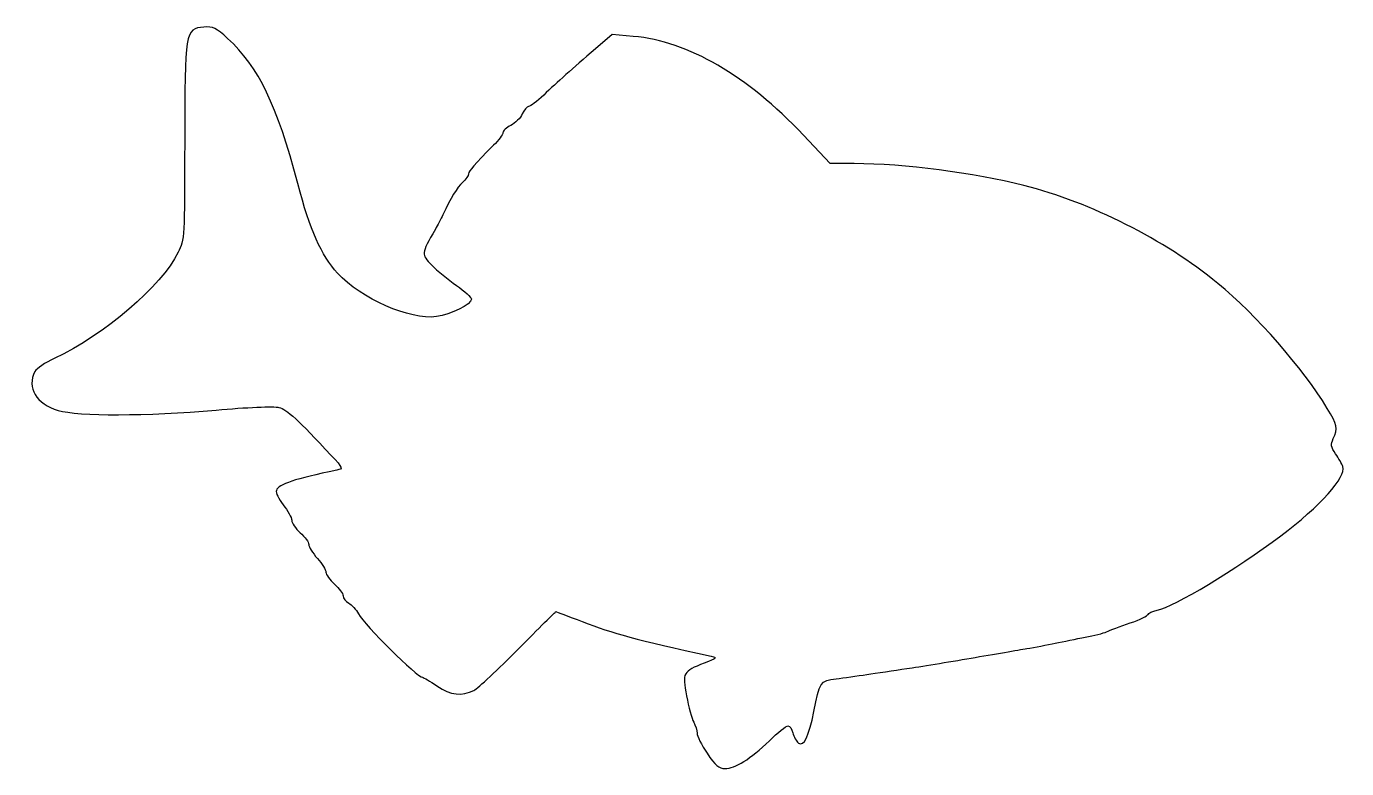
# Model space of a CAD drawing. Header units: centimetres. Extents: x -6.1 to 6.1, y -3.8 to 3.
import ezdxf

# ---------------------------------------------------------------- set-up
doc = ezdxf.new("R2010")
doc.units = ezdxf.units.CM
doc.header["$MEASUREMENT"] = 0
doc.layers.add('Layer 1', color=7, linetype='Continuous')

msp = doc.modelspace()

# ---------------------------------------------------------------- linework, layer by layer
at = {"layer": 'Layer 1'}
msp.add_open_spline([(0.18662, -3.70804), (0.13491, -3.63014), (0.0926, -3.54601), (0.0926, -3.52109), (0.0926, -3.52109), (0.0926, -3.49618), (0.07878, -3.44996), (0.06189, -3.4184), (0.06189, -3.4184), (0.04499, -3.38683), (0.01532, -3.27781), (-0.00405, -3.17614), (-0.00405, -3.17614), (-0.04529, -2.95972), (-0.03929, -2.94865), (0.16035, -2.87248), (0.16035, -2.87248), (0.27747, -2.82779), (0.28417, -2.8211), (0.2249, -2.80802), (0.2249, -2.80802), (-0.48164, -2.65218), (-0.68001, -2.59884), (-0.9711, -2.48642), (-0.9711, -2.48642), (-1.10204, -2.43585), (-1.21194, -2.39448), (-1.21533, -2.39448), (-1.21533, -2.39448), (-1.21872, -2.39448), (-1.37528, -2.55023), (-1.56324, -2.74059), (-1.56324, -2.74059), (-1.75121, -2.93094), (-1.93715, -3.10358), (-1.97645, -3.12423), (-1.97645, -3.12423), (-2.08626, -3.18193), (-2.19013, -3.16935), (-2.31774, -3.08288), (-2.31774, -3.08288), (-2.38177, -3.03949), (-2.4416, -3.00377), (-2.45068, -3.0035), (-2.45068, -3.0035), (-2.50158, -3.00202), (-2.99093, -2.51752), (-3.04496, -2.41511), (-3.04496, -2.41511), (-3.06585, -2.37552), (-3.10663, -2.33045), (-3.13559, -2.31496), (-3.13559, -2.31496), (-3.16454, -2.29946), (-3.18823, -2.26944), (-3.18823, -2.24823), (-3.18823, -2.24823), (-3.18823, -2.22703), (-3.22395, -2.17785), (-3.2676, -2.13896), (-3.2676, -2.13896), (-3.31126, -2.10006), (-3.34698, -2.05094), (-3.34698, -2.0298), (-3.34698, -2.0298), (-3.34698, -2.00866), (-3.3827, -1.95068), (-3.42635, -1.90096), (-3.42635, -1.90096), (-3.47001, -1.85124), (-3.50573, -1.7932), (-3.50573, -1.77199), (-3.50573, -1.77199), (-3.50573, -1.75078), (-3.54145, -1.7016), (-3.5851, -1.66271), (-3.5851, -1.66271), (-3.62876, -1.62381), (-3.66448, -1.57178), (-3.66448, -1.54708), (-3.66448, -1.54708), (-3.66448, -1.52238), (-3.69952, -1.45808), (-3.74235, -1.40418), (-3.74235, -1.40418), (-3.78518, -1.35029), (-3.81403, -1.29004), (-3.80646, -1.27031), (-3.80646, -1.27031), (-3.7844, -1.21284), (-3.63544, -1.16289), (-3.24548, -1.0822), (-3.24548, -1.0822), (-3.18571, -1.06983), (-3.18747, -1.0653), (-3.29839, -0.94571), (-3.29839, -0.94571), (-3.60176, -0.61865), (-3.71067, -0.51863), (-3.7833, -0.50041), (-3.7833, -0.50041), (-3.8265, -0.48956), (-4.08831, -0.50068), (-4.36509, -0.5251), (-4.36509, -0.5251), (-5.00942, -0.58196), (-5.64296, -0.58347), (-5.82781, -0.52857), (-5.82781, -0.52857), (-6.03292, -0.46766), (-6.12349, -0.31727), (-6.04424, -0.16919), (-6.04424, -0.16919), (-6.02886, -0.14047), (-5.9485, -0.08527), (-5.86564, -0.04654), (-5.86564, -0.04654), (-5.39611, 0.17297), (-4.87189, 0.62156), (-4.71658, 0.93674), (-4.71658, 0.93674), (-4.65791, 1.05581), (-4.65666, 1.07697), (-4.65645, 1.95792), (-4.65645, 1.95792), (-4.65621, 2.98478), (-4.65201, 3.01), (-4.47896, 3.0244), (-4.47896, 3.0244), (-4.39489, 3.03139), (-4.36355, 3.01646), (-4.258, 2.91917), (-4.258, 2.91917), (-3.9695, 2.65324), (-3.80208, 2.30667), (-3.6083, 1.57427), (-3.6083, 1.57427), (-3.49342, 1.14006), (-3.39111, 0.90995), (-3.2389, 0.74341), (-3.2389, 0.74341), (-3.02203, 0.50613), (-2.56825, 0.30697), (-2.32152, 0.34079), (-2.32152, 0.34079), (-2.19117, 0.35866), (-1.9976, 0.4557), (-1.9976, 0.50318), (-1.9976, 0.50318), (-1.9976, 0.51991), (-2.06029, 0.57677), (-2.13691, 0.62954), (-2.13691, 0.62954), (-2.21352, 0.68231), (-2.31697, 0.76754), (-2.3668, 0.81895), (-2.3668, 0.81895), (-2.46609, 0.92139), (-2.46657, 0.91673), (-2.3323, 1.15094), (-2.3323, 1.15094), (-2.31144, 1.18732), (-2.28056, 1.24685), (-2.26367, 1.28323), (-2.26367, 1.28323), (-2.18904, 1.444), (-2.13169, 1.53814), (-2.07984, 1.58499), (-2.07984, 1.58499), (-2.04916, 1.61271), (-2.02406, 1.6483), (-2.02406, 1.66408), (-2.02406, 1.66408), (-2.02406, 1.69177), (-1.9749, 1.74807), (-1.79255, 1.92918), (-1.79255, 1.92918), (-1.74526, 1.97616), (-1.70656, 2.02832), (-1.70656, 2.04511), (-1.70656, 2.04511), (-1.70656, 2.06189), (-1.67316, 2.09289), (-1.63234, 2.114), (-1.63234, 2.114), (-1.59152, 2.13511), (-1.54415, 2.18304), (-1.52707, 2.22052), (-1.52707, 2.22052), (-1.51, 2.25799), (-1.4834, 2.28865), (-1.46796, 2.28865), (-1.46796, 2.28865), (-1.45252, 2.28865), (-1.38975, 2.33627), (-1.32848, 2.39448), (-1.32848, 2.39448), (-1.19922, 2.51728), (-1.06787, 2.63463), (-0.84936, 2.82251), (-0.84936, 2.82251), (-0.84936, 2.82251), (-0.69331, 2.95669), (-0.69331, 2.95669), (-0.69331, 2.95669), (-0.69331, 2.95669), (-0.4978, 2.93898), (-0.4978, 2.93898), (-0.4978, 2.93898), (0.01169, 2.89281), (0.55821, 2.57546), (1.07906, 2.02332), (1.07906, 2.02332), (1.07906, 2.02332), (1.32796, 1.75948), (1.32796, 1.75948), (1.32796, 1.75948), (1.32796, 1.75948), (1.55033, 1.75894), (1.55033, 1.75894), (1.55033, 1.75894), (2.00937, 1.75782), (2.66183, 1.67395), (3.12208, 1.55692), (3.12208, 1.55692), (3.74597, 1.39827), (4.42165, 1.05691), (4.92125, 0.64795), (4.92125, 0.64795), (5.27548, 0.35799), (5.70776, -0.1358), (5.93472, -0.50972), (5.93472, -0.50972), (6.02752, -0.66261), (6.03359, -0.69369), (5.98952, -0.79041), (5.98952, -0.79041), (5.96502, -0.84419), (5.96893, -0.86891), (6.01167, -0.93056), (6.01167, -0.93056), (6.04022, -0.97173), (6.07082, -1.02554), (6.07968, -1.05014), (6.07968, -1.05014), (6.11384, -1.14505), (5.86966, -1.41708), (5.50351, -1.69202), (5.50351, -1.69202), (5.08951, -2.00291), (4.51384, -2.34952), (4.35901, -2.38113), (4.35901, -2.38113), (4.31172, -2.39078), (4.27302, -2.40819), (4.27302, -2.41981), (4.27302, -2.41981), (4.27302, -2.43144), (4.19861, -2.46737), (4.10766, -2.49967), (4.10766, -2.49967), (4.01671, -2.53197), (3.91848, -2.56869), (3.88938, -2.58127), (3.88938, -2.58127), (3.86027, -2.59384), (3.77097, -2.61651), (3.69094, -2.63163), (3.69094, -2.63163), (3.6109, -2.64675), (3.48589, -2.67183), (3.41313, -2.68737), (3.41313, -2.68737), (3.34036, -2.70291), (3.2213, -2.72531), (3.14854, -2.73715), (3.14854, -2.73715), (3.07578, -2.749), (2.84361, -2.78853), (2.6326, -2.82501), (2.6326, -2.82501), (2.4216, -2.86149), (2.15371, -2.90527), (2.03729, -2.92229), (2.03729, -2.92229), (1.92088, -2.93932), (1.75419, -2.96393), (1.66688, -2.97699), (1.66688, -2.97699), (1.57956, -2.99005), (1.45094, -3.00803), (1.38105, -3.01694), (1.38105, -3.01694), (1.23621, -3.03541), (1.22692, -3.04913), (1.17552, -3.32052), (1.17552, -3.32052), (1.13288, -3.5457), (1.08082, -3.65218), (1.03282, -3.61235), (1.03282, -3.61235), (1.01333, -3.59617), (0.99003, -3.55366), (0.98105, -3.51787), (0.98105, -3.51787), (0.97207, -3.48209), (0.95176, -3.45281), (0.93591, -3.45281), (0.93591, -3.45281), (0.92006, -3.45281), (0.84227, -3.51532), (0.76304, -3.59172), (0.76304, -3.59172), (0.5872, -3.76126), (0.44673, -3.84937), (0.35199, -3.84955), (0.35199, -3.84955), (0.29503, -3.84966), (0.26169, -3.82113), (0.18662, -3.70804)], degree=3, knots=[0, 0, 0, 0, 0.01234568, 0.01234568, 0.01234568, 0.01234568, 0.02469136, 0.02469136, 0.02469136, 0.02469136, 0.03703704, 0.03703704, 0.03703704, 0.03703704, 0.04938272, 0.04938272, 0.04938272, 0.04938272, 0.0617284, 0.0617284, 0.0617284, 0.0617284, 0.07407407, 0.07407407, 0.07407407, 0.07407407, 0.08641975, 0.08641975, 0.08641975, 0.08641975, 0.09876543, 0.09876543, 0.09876543, 0.09876543, 0.11111111, 0.11111111, 0.11111111, 0.11111111, 0.12345679, 0.12345679, 0.12345679, 0.12345679, 0.13580247, 0.13580247, 0.13580247, 0.13580247, 0.14814815, 0.14814815, 0.14814815, 0.14814815, 0.16049383, 0.16049383, 0.16049383, 0.16049383, 0.17283951, 0.17283951, 0.17283951, 0.17283951, 0.18518519, 0.18518519, 0.18518519, 0.18518519, 0.19753086, 0.19753086, 0.19753086, 0.19753086, 0.20987654, 0.20987654, 0.20987654, 0.20987654, 0.22222222, 0.22222222, 0.22222222, 0.22222222, 0.2345679, 0.2345679, 0.2345679, 0.2345679, 0.24691358, 0.24691358, 0.24691358, 0.24691358, 0.25925926, 0.25925926, 0.25925926, 0.25925926, 0.27160494, 0.27160494, 0.27160494, 0.27160494, 0.28395062, 0.28395062, 0.28395062, 0.28395062, 0.2962963, 0.2962963, 0.2962963, 0.2962963, 0.30864198, 0.30864198, 0.30864198, 0.30864198, 0.32098765, 0.32098765, 0.32098765, 0.32098765, 0.33333333, 0.33333333, 0.33333333, 0.33333333, 0.34567901, 0.34567901, 0.34567901, 0.34567901, 0.35802469, 0.35802469, 0.35802469, 0.35802469, 0.37037037, 0.37037037, 0.37037037, 0.37037037, 0.38271605, 0.38271605, 0.38271605, 0.38271605, 0.39506173, 0.39506173, 0.39506173, 0.39506173, 0.40740741, 0.40740741, 0.40740741, 0.40740741, 0.41975309, 0.41975309, 0.41975309, 0.41975309, 0.43209877, 0.43209877, 0.43209877, 0.43209877, 0.44444444, 0.44444444, 0.44444444, 0.44444444, 0.45679012, 0.45679012, 0.45679012, 0.45679012, 0.4691358, 0.4691358, 0.4691358, 0.4691358, 0.48148148, 0.48148148, 0.48148148, 0.48148148, 0.49382716, 0.49382716, 0.49382716, 0.49382716, 0.50617284, 0.50617284, 0.50617284, 0.50617284, 0.51851852, 0.51851852, 0.51851852, 0.51851852, 0.5308642, 0.5308642, 0.5308642, 0.5308642, 0.54320988, 0.54320988, 0.54320988, 0.54320988, 0.55555556, 0.55555556, 0.55555556, 0.55555556, 0.56790123, 0.56790123, 0.56790123, 0.56790123, 0.58024691, 0.58024691, 0.58024691, 0.58024691, 0.59259259, 0.59259259, 0.59259259, 0.59259259, 0.60493827, 0.60493827, 0.60493827, 0.60493827, 0.61728395, 0.61728395, 0.61728395, 0.61728395, 0.62962963, 0.62962963, 0.62962963, 0.62962963, 0.64197531, 0.64197531, 0.64197531, 0.64197531, 0.65432099, 0.65432099, 0.65432099, 0.65432099, 0.66666667, 0.66666667, 0.66666667, 0.66666667, 0.67901235, 0.67901235, 0.67901235, 0.67901235, 0.69135802, 0.69135802, 0.69135802, 0.69135802, 0.7037037, 0.7037037, 0.7037037, 0.7037037, 0.71604938, 0.71604938, 0.71604938, 0.71604938, 0.72839506, 0.72839506, 0.72839506, 0.72839506, 0.74074074, 0.74074074, 0.74074074, 0.74074074, 0.75308642, 0.75308642, 0.75308642, 0.75308642, 0.7654321, 0.7654321, 0.7654321, 0.7654321, 0.77777778, 0.77777778, 0.77777778, 0.77777778, 0.79012346, 0.79012346, 0.79012346, 0.79012346, 0.80246914, 0.80246914, 0.80246914, 0.80246914, 0.81481481, 0.81481481, 0.81481481, 0.81481481, 0.82716049, 0.82716049, 0.82716049, 0.82716049, 0.83950617, 0.83950617, 0.83950617, 0.83950617, 0.85185185, 0.85185185, 0.85185185, 0.85185185, 0.86419753, 0.86419753, 0.86419753, 0.86419753, 0.87654321, 0.87654321, 0.87654321, 0.87654321, 0.88888889, 0.88888889, 0.88888889, 0.88888889, 0.90123457, 0.90123457, 0.90123457, 0.90123457, 0.91358025, 0.91358025, 0.91358025, 0.91358025, 0.92592593, 0.92592593, 0.92592593, 0.92592593, 0.9382716, 0.9382716, 0.9382716, 0.9382716, 0.95061728, 0.95061728, 0.95061728, 0.95061728, 0.96296296, 0.96296296, 0.96296296, 0.96296296, 0.97530864, 0.97530864, 0.97530864, 0.97530864, 1, 1, 1, 1], dxfattribs=at)

doc.saveas('drawing.dxf')
